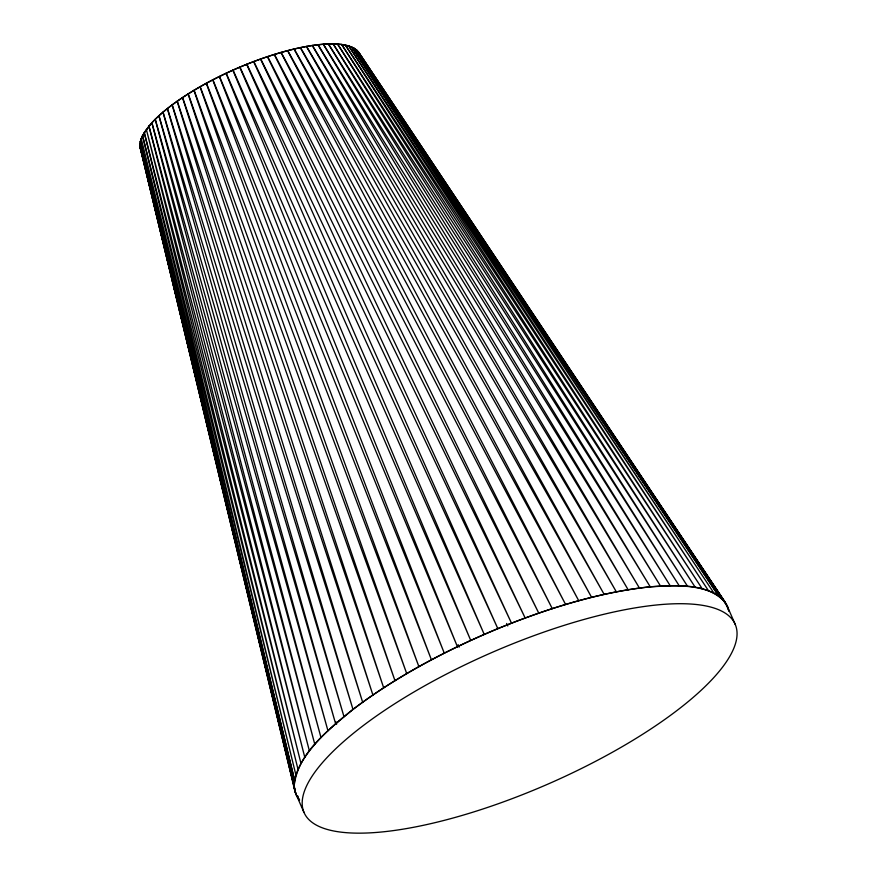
<?xml version="1.0" encoding="UTF-8"?>
<svg xmlns="http://www.w3.org/2000/svg" width="877" height="877" viewBox="0 0 877 877"><rect width="100%" height="100%" fill="white"/><g stroke="black" fill="none" stroke-linecap="round" stroke-linejoin="round"><path stroke-width="1.32" d="M361.083 56.709L364.865 62.41M366.378 64.69L386.812 95.483M388.325 97.764L409.515 129.697M411.028 131.978L414.81 137.678M416.323 139.958L420.105 145.659M421.618 147.939L425.4 153.639M426.913 155.92L431.462 162.76M433.731 166.181L436.757 170.741M501.841 268.811L503.354 271.092M360.304 55.503L358.145 51.546L725.411 602.62L728.875 610.918M140.408 148.75L141.482 150.723M506.643 623.47L507.772 625.97M727.461 606.632L735.31 624.599A235.233 71.519 -23.6 0 1 435.573 822.527A235.233 71.519 -23.6 0 1 387.941 708.167A235.233 71.519 -23.6 0 1 735.31 624.599M296.053 794.288L303.902 812.255M458.123 644.639L459.153 647.182M294.65 790.002L294.201 785.321L139.936 143.992L140.386 148.684L294.65 790.002L295.955 794.343L299.605 800.087A235.233 71.519 -23.6 0 1 480.87 635.913A235.233 71.519 -23.6 0 1 728.765 610.962M335.847 721.585L336.615 724.216M141.296 150.855L152.883 198.717M154.495 205.361L159.965 227.965M160.612 230.618L162.541 238.599M163.188 241.252L164.47 246.569M165.117 249.232L166.082 253.223M166.729 255.876L170.587 271.837M171.234 274.49L175.74 293.104M177.351 299.748L179.292 307.728M179.928 310.392L181.221 315.709M183.468 325.016L185.409 332.986M186.045 335.65L187.338 340.967M188.621 346.283L189.914 351.6M190.561 354.264L191.526 358.244M196.678 379.522L197.643 383.512M199.254 390.155L200.537 395.472M140.364 141.372L139.947 146.382L294.201 785.321C298.41 751.797 329.028 729.752 352.993 709.405C397.193 675.882 446.755 649.989 497.84 628.645C546.711 608.835 597.588 592.435 650.23 586.812C675.224 585.639 707.005 581.857 725.411 602.62L359.417 53.398L356.424 49.825L727.57 606.577L358.101 51.491L354.275 48.312L718.592 595.867L356.358 49.781L351.721 47.018L713.944 593.104L354.198 48.268L348.761 45.933L708.506 590.769L351.633 46.974L345.417 45.067L702.28 588.862L348.662 45.9L341.701 44.442L695.308 587.393L345.308 45.045L337.612 44.025L687.612 586.373L341.581 44.42L333.194 43.85L679.226 585.803L337.492 44.025L328.437 43.905L670.171 585.683L333.052 43.85L323.383 44.19L660.502 586.022L328.294 43.905L318.033 44.694L650.241 586.812L323.229 44.201L312.42 45.429L639.432 588.039L317.869 44.716L306.555 46.393L628.118 589.717L312.245 45.461L300.471 47.577L616.345 591.843L306.38 46.426L294.201 48.969L604.154 594.387L300.285 47.61L287.744 50.581L591.602 597.347L294.003 49.013L281.144 52.39L578.743 600.723L287.546 50.625L274.424 54.396L565.61 604.483L280.947 52.445L267.606 56.588L552.269 608.627L274.216 54.451L260.721 58.956L538.774 613.133L267.397 56.654L253.793 61.5L525.159 617.978L260.513 59.033L246.854 64.207L511.499 623.152L253.585 61.587L239.925 67.058L497.84 628.634L246.645 64.295L233.041 70.05L484.236 634.4L239.717 67.145L226.233 73.175L470.741 640.429L232.844 70.149L219.513 76.409L457.41 646.689L226.025 73.273L212.914 79.741L444.288 653.168L219.305 76.507L206.457 83.162L431.429 659.822L212.716 79.84L200.175 86.659L418.899 666.641L206.27 83.271L194.102 90.221L406.72 673.602L199.989 86.768L188.237 93.828L394.968 680.662L193.916 90.331L182.624 97.468L383.677 687.798L188.073 93.938L177.286 101.118L372.889 694.99L182.46 97.577L172.232 104.78L362.639 702.203L177.132 101.228L167.474 108.43L352.993 709.405L172.078 104.889L163.056 112.059L343.959 716.575L167.343 108.54L158.978 115.643L335.595 723.678L162.925 112.168L155.262 119.184L327.932 730.684L158.858 115.753L151.918 122.648L320.993 737.579L155.152 119.283L148.969 126.025L314.799 744.332L151.82 122.747L142.545 135.562L300.975 763.428L144.212 132.602L141.252 138.5L139.947 143.916L294.617 780.3L140.364 141.372M142.502 135.661L140.386 141.285L295.889 774.961L141.219 138.588L298.005 769.326L142.502 135.661M148.882 126.135L144.266 132.504L304.768 757.279L146.338 129.423L309.384 750.898L148.882 126.135M141.252 150.789L139.958 146.459L295.955 794.343L141.252 150.789M298.103 798.3L297.456 795.647L298.103 798.3"/></g></svg>
